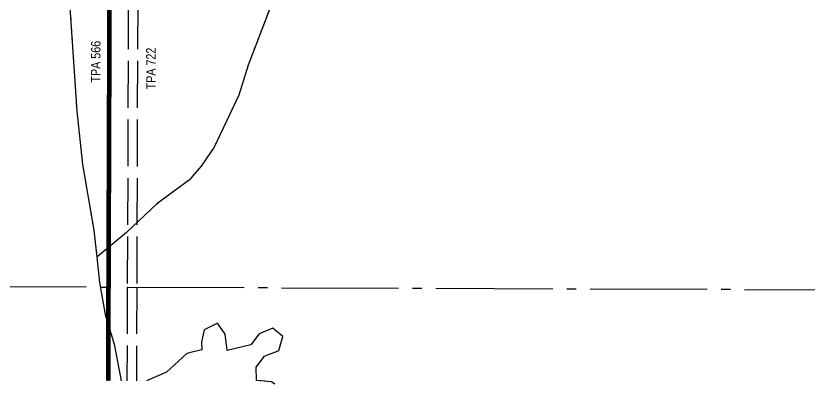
# Model space of a CAD drawing. Extents: x 454172 to 490274, y 6043290 to 6049925.
# Drawn here: x 483547 to 484396, y 6043313 to 6043706 of the extents above; entities that cross this region are included whole.
import ezdxf

# ---------------------------------------------------------------- set-up
doc = ezdxf.new("R2010")
doc.units = 0
doc.header["$LTSCALE"] = 5
for name, pattern in [('CENTERLINEX3', [5, 2.5, -1, 0.5, -1]), ('foc-QUARTERLINE', [33, 25, -3, 2, -3]), ('foc-UNSURVEYED', [12.5, 10, -2.5]), ('foc-WHEELTRACKS', [2, 0.4, -1.6])]:
    doc.linetypes.add(name, pattern=pattern)
doc.layers.add('AS-TRAPPER BOUNDARY', color=7, linetype='CENTERLINEX3', true_color=0xb85c00, transparency=0.6)
doc.layers.add('AS-TRAPPER-T', color=7, linetype='Continuous', true_color=0xc26100)
for name, color, linetype in [('L-QSEC', 8, 'foc-QUARTERLINE'), ('L-USEC', 7, 'foc-UNSURVEYED'), ('T-CREEK', 160, 'Continuous'), ('T-WATER', 160, 'Continuous'), ('T-WATER-P3', 160, 'foc-WHEELTRACKS')]:
    doc.layers.add(name, color=color, linetype=linetype)
doc.styles.add('80L', font='ARIALN.TTF', dxfattribs={"height": 10})
doc.styles.add('foc-LtypeFont', font='ARIALN.TTF', dxfattribs={"height": 7.35})
doc.linetypes.add('foc-TOPO-flowdirection', pattern='A,20,[">",foc-LtypeFont,S=0.3,R=0,X=0,Y=-0.945],-1e-05', length=20.00001)
doc.linetypes.add('foc-TOPO-flowdirection-NOLINE', pattern='A,0,[">",foc-LtypeFont,S=0.3,R=0,X=0,Y=-0.945],-20,[">",foc-LtypeFont,S=0.3,R=0,X=0,Y=-0.945],0', length=20)

msp = doc.modelspace()

# ---------------------------------------------------------------- linework, layer by layer
at = {"layer": 'AS-TRAPPER BOUNDARY', "const_width": 5, "flags": 128}
msp.add_lwpolyline([(483646.096, 6043316.584), (483646.096, 6043316.584), (483652.406, 6045124.646)], dxfattribs=at)
at = {"layer": 'L-QSEC'}
for p, q in [((482837.485, 6043419.508), (483646.444, 6043416.583)), ((483666.561, 6043416.51), (484437.415, 6043413.721))]:
    msp.add_line(p, q, dxfattribs=at)
at = {"layer": 'L-USEC'}
for p, q in [((483649.249, 6044220.615), (483646.444, 6043416.583)), ((483669.366, 6044220.545), (483666.561, 6043416.513)), ((483679.408, 6044220.506), (483676.604, 6043416.474)), ((483646.444, 6043416.583), (483646.096, 6043316.584)), ((483666.561, 6043416.513), (483666.212, 6043316.511)), ((483676.604, 6043416.474), (483676.255, 6043316.475))]:
    msp.add_line(p, q, dxfattribs=at)
at = {"layer": 'T-CREEK', "linetype": 'foc-TOPO-flowdirection', "flags": 128}
msp.add_lwpolyline([(483686.237, 6044291.964), (483670.31, 6044270.998), (483667.078, 6044254.381), (483667.919, 6044193.155), (483665.814, 6044153.063), (483656.234, 6044082.684), (483635.639, 6044002.194), (483617.068, 6043916.957), (483605.429, 6043760.81), (483604.891, 6043720.534), (483612.467, 6043604.543), (483618.66, 6043547.622), (483630.698, 6043477.415), (483634.008, 6043448.348)], dxfattribs=at)
at = {"layer": 'T-CREEK', "flags": 128}
msp.add_lwpolyline([(483634.008, 6043448.348), (483636.953, 6043421.454), (483643.03, 6043387.159), (483652.603, 6043355.436), (483660.164, 6043316.533)], dxfattribs=at)
at = {"layer": 'T-WATER', "linetype": 'foc-TOPO-flowdirection-NOLINE', "flags": 128}
for points in [[(483686.237, 6044291.964), (483670.31, 6044270.998), (483667.078, 6044254.381), (483667.919, 6044193.155), (483665.814, 6044153.063), (483656.234, 6044082.684), (483635.639, 6044002.194), (483617.068, 6043916.957), (483605.429, 6043760.81), (483604.891, 6043720.534), (483612.467, 6043604.543), (483618.66, 6043547.622), (483630.698, 6043477.415), (483634.008, 6043448.348)], [(483824.514, 6043370.725), (483822.156, 6043372.625), (483807.668, 6043366.726), (483798.626, 6043355.048), (483773.45, 6043348.763), (483771.097, 6043366.116), (483762.908, 6043378.026), (483748.717, 6043371.046), (483746.035, 6043357.85), (483746.071, 6043349.445), (483744.892, 6043349.162), (483736.899, 6043347.243), (483730.026, 6043345.594), (483708.474, 6043325.792), (483686.96, 6043316.436)], [(483824.43, 6043347.183), (483828.627, 6043348.774), (483832.997, 6043363.886), (483832.513, 6043364.276), (483824.514, 6043370.725)], [(483824.308, 6043312.945), (483820.901, 6043315.304), (483804.575, 6043316.855), (483804.316, 6043331.081), (483813.237, 6043342.938), (483816.431, 6043344.149), (483824.43, 6043347.183)]]:
    msp.add_lwpolyline(points, dxfattribs=at)
at = {"layer": 'T-WATER', "flags": 128}
for points in [[(483824.514, 6043370.725), (483822.156, 6043372.625), (483807.668, 6043366.726), (483798.626, 6043355.048), (483773.45, 6043348.763), (483771.097, 6043366.116), (483762.908, 6043378.026), (483748.717, 6043371.046), (483746.035, 6043357.85), (483746.071, 6043349.445), (483744.892, 6043349.162), (483736.899, 6043347.243), (483730.026, 6043345.594), (483708.474, 6043325.792), (483686.96, 6043316.436)], [(483824.43, 6043347.183), (483828.627, 6043348.774), (483832.997, 6043363.886), (483832.513, 6043364.276), (483824.514, 6043370.725)], [(483813.811, 6043315.977), (483804.575, 6043316.855), (483804.316, 6043331.081), (483813.237, 6043342.938), (483816.431, 6043344.149), (483824.43, 6043347.183)]]:
    msp.add_lwpolyline(points, dxfattribs=at)
at = {"layer": 'T-WATER-P3', "flags": 128}
for points in [[(483686.237, 6044291.964), (483670.31, 6044270.998), (483667.078, 6044254.381), (483667.919, 6044193.155), (483665.814, 6044153.063), (483656.234, 6044082.684), (483635.639, 6044002.194), (483617.068, 6043916.957), (483605.429, 6043760.81), (483604.891, 6043720.534), (483612.467, 6043604.543), (483618.66, 6043547.622), (483630.698, 6043477.415), (483634.008, 6043448.348)], [(483825.782, 6043727.732), (483825.14, 6043726.699), (483823.272, 6043722.806), (483818.498, 6043712.854), (483795.681, 6043653.56), (483785.798, 6043621.476), (483759.27, 6043565.975), (483750.959, 6043553.615), (483745.573, 6043545.604), (483738.575, 6043537.619), (483732.99, 6043531.242), (483698.144, 6043505.358), (483665.694, 6043474.906), (483634.008, 6043448.348)]]:
    msp.add_lwpolyline(points, dxfattribs=at)
at = {"layer": 'T-WATER-P3', "linetype": 'foc-TOPO-flowdirection-NOLINE', "flags": 128}
for points in [[(483825.782, 6043727.732), (483825.14, 6043726.699), (483823.272, 6043722.806), (483818.498, 6043712.854), (483795.681, 6043653.56), (483785.798, 6043621.476), (483759.27, 6043565.975), (483750.959, 6043553.615), (483745.573, 6043545.604), (483738.575, 6043537.619), (483732.99, 6043531.242), (483698.144, 6043505.358), (483665.694, 6043474.906), (483634.008, 6043448.348)], [(483634.008, 6043448.348), (483636.953, 6043421.454), (483643.03, 6043387.159), (483652.603, 6043355.436), (483660.164, 6043316.533)]]:
    msp.add_lwpolyline(points, dxfattribs=at)

# ---------------------------------------------------------------- texts
at = {"layer": 'AS-TRAPPER-T', "style": '80L'}
for s, p in [('TPA 566', (483637.811, 6043634.984)), ('TPA 722', (483696.742, 6043627.758))]:
    msp.add_text(s, height=9.9942, rotation=90, dxfattribs=at).set_placement(p)

doc.saveas('drawing.dxf')
